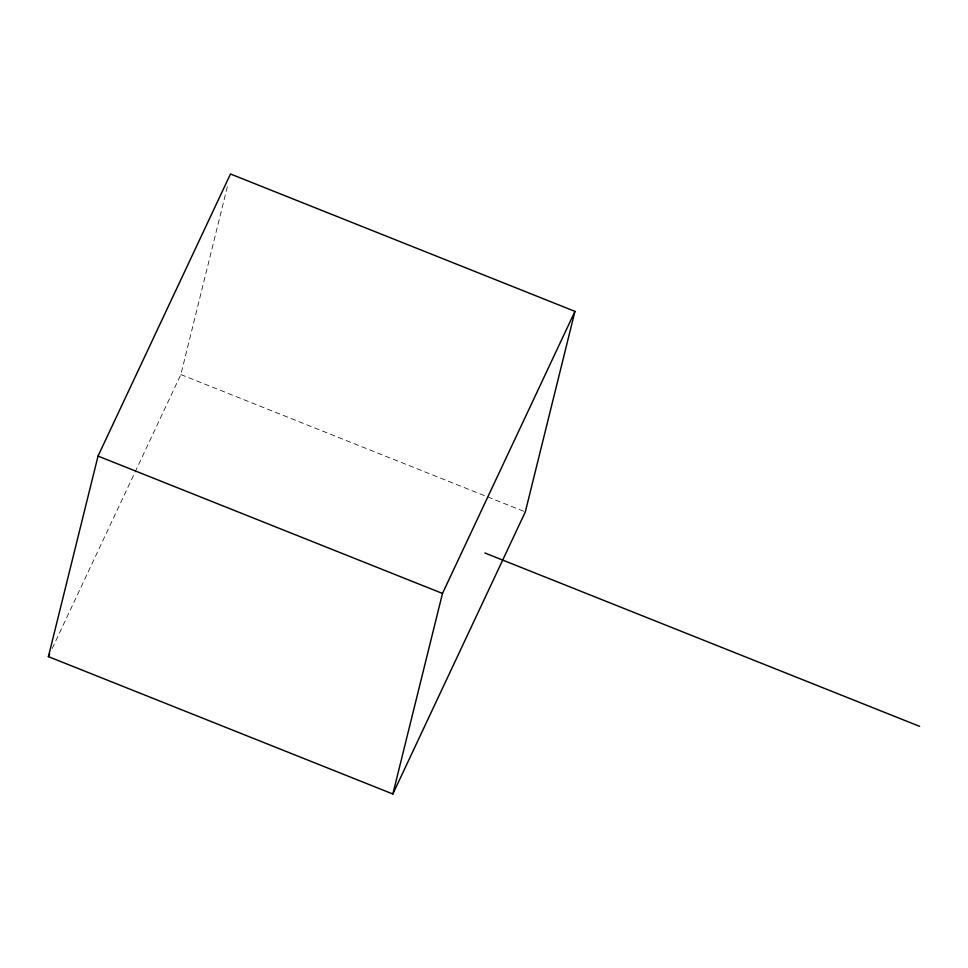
<?xml version="1.0" encoding="UTF-8"?>
<svg xmlns="http://www.w3.org/2000/svg" width="968" height="968" viewBox="0 0 968 968"><rect width="100%" height="100%" fill="white"/><g stroke="black" fill="none" stroke-linecap="round" stroke-linejoin="round"><path stroke-width="0.73" stroke-dasharray="4.84 3.63" d="M52.236 648.451L180.859 374.555L227.589 185.711M180.859 374.555L525.309 511.927"/><path stroke-width="1.45" d="M48.4 656.631L98.034 456.073L230.493 173.998L574.944 311.369L525.309 511.927L392.851 794.002L48.4 656.631L49.683 653.908M392.851 794.002L442.485 593.444L574.944 311.369M484.895 552.982L919.6 726.339M98.034 456.073L442.485 593.444"/></g></svg>
